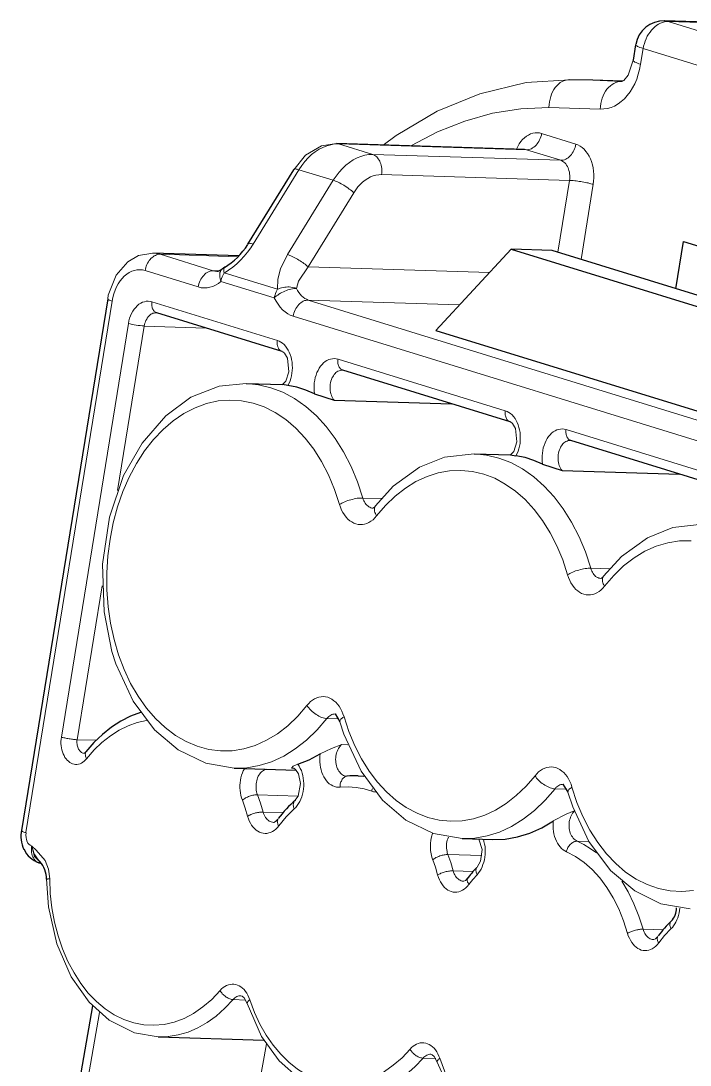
# Model space of a CAD drawing. Header units: millimetres. Extents: x 6 to 3615, y -854 to 0.
# Drawn here: x 83.898 to 86.159, y -120.28 to -116.751 of the extents above; entities that cross this region are included whole.
import ezdxf

# ---------------------------------------------------------------- set-up
doc = ezdxf.new("R2010")
doc.units = ezdxf.units.MM

msp = doc.modelspace()

# ---------------------------------------------------------------- linework, layer by layer
at = {"linetype": 'Continuous', "lineweight": 13}
for points in [[(86.085, -116.7528), (86.0786, -116.7533), (86.0721, -116.7543), (86.0656, -116.7558), (86.0587, -116.7583), (86.0527, -116.7617), (86.0462, -116.7657), (86.0403, -116.7707), (86.0343, -116.7762), (86.0288, -116.7821), (86.0239, -116.7886), (86.0189, -116.7955), (86.0144, -116.803), (86.0104, -116.811), (86.0075, -116.8189), (86.0045, -116.8274), (86.002, -116.8358), (86.0005, -116.8443)], [(86.085, -116.7528), (86.079, -116.7513), (86.0726, -116.7508)], [(86.5782, -116.9049), (86.085, -116.7528), (88.3859, -116.8244), (88.879, -116.9765), (86.5782, -116.9049)], [(85.9751, -116.8313), (85.9756, -116.8323), (85.9766, -116.8338), (85.9786, -116.8353), (85.9816, -116.8373), (85.9851, -116.8388), (85.9896, -116.8408), (85.9945, -116.8423), (86.0005, -116.8443)], [(86.4937, -116.9964), (86.0005, -116.8443), (85.992, -116.8975)], [(85.8553, -117.0491), (85.8673, -117.0486), (85.8797, -117.0471), (85.8921, -117.0436), (85.9036, -117.0387), (85.9155, -117.0317), (85.9264, -117.0237), (85.9369, -117.0143), (85.9468, -117.0034), (85.9562, -116.9909), (85.9642, -116.9775), (85.9722, -116.9631), (85.9786, -116.9477), (85.9841, -116.9313), (85.9886, -116.9149), (85.992, -116.8975)], [(85.9667, -116.884), (85.9493, -116.9348), (85.9349, -116.9522), (85.9289, -116.9556)], [(85.9667, -116.884), (85.9672, -116.8855), (85.9682, -116.887), (85.9702, -116.8885), (85.9727, -116.89), (85.9766, -116.892), (85.9811, -116.8935), (85.9861, -116.8955), (85.992, -116.8975)], [(85.7524, -116.9497), (85.6048, -116.9596), (85.4487, -116.9969), (85.3045, -117.0561), (85.1658, -117.1381), (85.1215, -117.1704)], [(85.7534, -116.9497), (85.7464, -116.9497), (85.74, -116.9512), (85.733, -116.9531), (85.7266, -116.9561), (85.7206, -116.9596), (85.7146, -116.9646), (85.7092, -116.9701), (85.7037, -116.976), (85.6992, -116.983), (85.6947, -116.9904), (85.6913, -116.9984), (85.6883, -117.0068), (85.6858, -117.0153), (85.6838, -117.0242), (85.6828, -117.0337), (85.6823, -117.0431)], [(85.9284, -116.9556), (85.83, -116.9512)], [(85.9284, -116.9556), (85.9219, -116.9556), (85.915, -116.9571), (85.9085, -116.9591), (85.9016, -116.9621), (85.8956, -116.9656), (85.8896, -116.9705), (85.8837, -116.976), (85.8782, -116.982), (85.8737, -116.9889), (85.8692, -116.9964), (85.8653, -117.0044), (85.8618, -117.0123), (85.8593, -117.0213), (85.8573, -117.0302), (85.8558, -117.0397), (85.8553, -117.0491)], [(85.6823, -117.0431), (85.5869, -117.0476), (85.4919, -117.063), (85.3984, -117.0894), (85.306, -117.1262), (85.216, -117.1734)], [(85.8553, -117.0491), (85.6823, -117.0431)], [(85.6575, -117.1316), (85.65, -117.1296), (85.6425, -117.1291), (85.6351, -117.1296), (85.6276, -117.1306), (85.6202, -117.1331), (85.6127, -117.1366), (85.6058, -117.1406), (85.5993, -117.146), (85.5928, -117.152), (85.5874, -117.159), (85.5819, -117.1669), (85.5769, -117.1754), (85.5724, -117.1843)], [(85.6067, -117.1863), (85.6107, -117.1863), (85.6147, -117.1858), (85.6192, -117.1843), (85.6232, -117.1828), (85.6271, -117.1804), (85.6311, -117.1779), (85.6351, -117.1744), (85.6386, -117.1709), (85.642, -117.1669), (85.645, -117.1625), (85.648, -117.158), (85.6505, -117.153), (85.653, -117.148), (85.655, -117.1426), (85.6565, -117.1371), (85.6575, -117.1316)], [(85.7728, -117.1674), (85.6575, -117.1316)], [(84.9639, -117.1654), (84.9137, -117.1734), (84.86, -117.2052), (84.8197, -117.2539)], [(84.9714, -117.1669), (84.958, -117.1669), (84.945, -117.1694), (84.9316, -117.1729), (84.9182, -117.1784), (84.9053, -117.1848), (84.8928, -117.1933), (84.8804, -117.2027), (84.8685, -117.2142), (84.8575, -117.2261), (84.8471, -117.2395), (84.8376, -117.2539)], [(84.9714, -117.1669), (84.9674, -117.1659), (84.9639, -117.1654)], [(85.6067, -117.1863), (84.9714, -117.1669), (85.0867, -117.2022), (85.7221, -117.2221), (85.6067, -117.1863)], [(85.7221, -117.2221), (85.7261, -117.2221), (85.7305, -117.2211), (85.7345, -117.2201), (85.739, -117.2181), (85.743, -117.2161), (85.7469, -117.2132), (85.7504, -117.2102), (85.7544, -117.2067), (85.7579, -117.2027), (85.7609, -117.1982), (85.7638, -117.1938), (85.7663, -117.1888), (85.7683, -117.1833), (85.7703, -117.1784), (85.7718, -117.1729), (85.7728, -117.1674)], [(85.8315, -117.3031), (85.833, -117.2922), (85.8339, -117.2808), (85.8335, -117.2698), (85.833, -117.2584), (85.831, -117.2475), (85.829, -117.237), (85.826, -117.2266), (85.822, -117.2171), (85.8175, -117.2077), (85.8126, -117.1992), (85.8071, -117.1918), (85.8011, -117.1848), (85.7947, -117.1789), (85.7877, -117.1739), (85.7803, -117.1699), (85.7728, -117.1674)], [(85.0867, -117.2022), (85.0738, -117.2027), (85.0604, -117.2047), (85.0469, -117.2087), (85.034, -117.2137), (85.0211, -117.2206), (85.0082, -117.2291), (84.9957, -117.2385), (84.9843, -117.2495), (84.9734, -117.2619), (84.9629, -117.2753), (84.953, -117.2897)], [(85.1161, -117.2703), (85.117, -117.2654), (85.117, -117.2599), (85.117, -117.2544), (85.117, -117.2495), (85.1161, -117.244), (85.1151, -117.239), (85.1141, -117.234), (85.1121, -117.2296), (85.1106, -117.2251), (85.1081, -117.2211), (85.1056, -117.2171), (85.1031, -117.2137), (85.1001, -117.2107), (85.0972, -117.2077), (85.0937, -117.2057), (85.0902, -117.2037), (85.0867, -117.2022)], [(85.6067, -117.1863), (85.6028, -117.1858), (85.5993, -117.1853)], [(84.8376, -117.2539), (84.8342, -117.2529), (84.8312, -117.2524), (84.8282, -117.2519), (84.8257, -117.2514), (84.8237, -117.2519), (84.8217, -117.2519), (84.8207, -117.2529), (84.8197, -117.2539)], [(85.7514, -117.2902), (85.7524, -117.2848), (85.7524, -117.2788), (85.7524, -117.2733), (85.7519, -117.2679), (85.7514, -117.2624), (85.7499, -117.2569), (85.7484, -117.2519), (85.7469, -117.247), (85.7445, -117.2425), (85.742, -117.238), (85.7395, -117.2345), (85.736, -117.2311), (85.733, -117.2281), (85.7295, -117.2256), (85.7261, -117.2236), (85.7221, -117.2221)], [(84.683, -117.505), (84.8376, -117.2539), (84.953, -117.2897), (84.7989, -117.5408)], [(85.1161, -117.2703), (85.1071, -117.2708), (85.0977, -117.2723), (85.0882, -117.2748), (85.0793, -117.2783), (85.0703, -117.2833), (85.0614, -117.2887), (85.0524, -117.2957), (85.0445, -117.3036), (85.0365, -117.3121), (85.0295, -117.3215), (85.0226, -117.3315)], [(85.7121, -117.5328), (85.7514, -117.2902), (85.1161, -117.2703)], [(85.0226, -117.3315), (85.0196, -117.3285), (85.0161, -117.3255), (85.0121, -117.322), (85.0077, -117.3191), (85.0037, -117.3161), (84.9992, -117.3126), (84.9942, -117.3096), (84.9893, -117.3066), (84.9848, -117.3036), (84.9798, -117.3012), (84.9749, -117.2987), (84.9704, -117.2962), (84.9659, -117.2942), (84.9614, -117.2922), (84.957, -117.2907), (84.953, -117.2897)], [(85.8315, -117.3031), (85.828, -117.3022), (85.824, -117.3012), (85.8195, -117.3002), (85.8151, -117.2987), (85.8101, -117.2977), (85.8051, -117.2967), (85.8001, -117.2957), (85.7947, -117.2952), (85.7897, -117.2942), (85.7842, -117.2932), (85.7793, -117.2927), (85.7743, -117.2917), (85.7693, -117.2912), (85.7643, -117.2907), (85.7599, -117.2907), (85.7554, -117.2902), (85.7514, -117.2902)], [(85.7907, -117.5572), (85.8315, -117.3031)], [(85.481, -117.6014), (84.8685, -117.5826), (85.0226, -117.3315)], [(84.683, -117.505), (84.6795, -117.504), (84.6766, -117.5035), (84.6736, -117.503), (84.6711, -117.5025), (84.6691, -117.503), (84.6676, -117.503), (84.6661, -117.504), (84.6651, -117.505)], [(84.3435, -117.5358), (84.2952, -117.5443), (84.2594, -117.5647), (84.2202, -117.6099), (84.1933, -117.678), (84.1913, -117.6899)], [(84.3683, -117.5398), (84.3643, -117.5398), (84.3604, -117.5408), (84.3564, -117.5418), (84.3524, -117.5433), (84.3484, -117.5453), (84.345, -117.5478), (84.341, -117.5502), (84.3375, -117.5537), (84.3345, -117.5572), (84.331, -117.5612), (84.3286, -117.5652), (84.3256, -117.5696), (84.3236, -117.5746), (84.3216, -117.5796), (84.3196, -117.5845), (84.3186, -117.5895), (84.3176, -117.595)], [(84.3678, -117.5398), (84.3559, -117.5368), (84.3435, -117.5358)], [(84.5672, -117.596), (84.5478, -117.5955), (84.3683, -117.5398), (84.6313, -117.5482)], [(84.7651, -117.6581), (84.7661, -117.6238), (84.7755, -117.5885), (84.7989, -117.5408)], [(84.8685, -117.5826), (84.865, -117.5796), (84.862, -117.5766), (84.8585, -117.5736), (84.8545, -117.5706), (84.8506, -117.5676), (84.8461, -117.5652), (84.8416, -117.5622), (84.8371, -117.5592), (84.8327, -117.5562), (84.8282, -117.5537), (84.8237, -117.5512), (84.8192, -117.5492), (84.8148, -117.5468), (84.8103, -117.5448), (84.8063, -117.5433), (84.8023, -117.5418), (84.7989, -117.5408)], [(84.3176, -117.595), (84.3087, -117.5925), (84.2992, -117.592), (84.2903, -117.5925), (84.2813, -117.594), (84.2724, -117.597), (84.2639, -117.6014), (84.2555, -117.6069), (84.2475, -117.6134), (84.2401, -117.6213), (84.2331, -117.6298), (84.2271, -117.6397), (84.2212, -117.6502), (84.2162, -117.6611), (84.2122, -117.673), (84.2087, -117.6855), (84.2062, -117.6979)], [(84.4971, -117.6502), (84.3176, -117.595)], [(84.5478, -117.5955), (84.5438, -117.5955), (84.5393, -117.596), (84.5354, -117.5975), (84.5314, -117.599), (84.5269, -117.6014), (84.5234, -117.6039), (84.5195, -117.6074), (84.516, -117.6109), (84.5125, -117.6149), (84.509, -117.6193), (84.5065, -117.6238), (84.5036, -117.6288), (84.5016, -117.6338), (84.4996, -117.6392), (84.4981, -117.6447), (84.4971, -117.6502)], [(84.5478, -117.5955), (84.5538, -117.597), (84.5602, -117.5975)], [(84.5781, -117.589), (84.5756, -117.5915), (84.5737, -117.5945), (84.5722, -117.5975), (84.5707, -117.6009), (84.5702, -117.6049), (84.5697, -117.6089), (84.5697, -117.6129), (84.5702, -117.6174), (84.5712, -117.6218), (84.5722, -117.6268), (84.5741, -117.6313)], [(84.5846, -117.6024), (84.5821, -117.6069), (84.5801, -117.6114), (84.5781, -117.6164), (84.5761, -117.6213), (84.5751, -117.6263), (84.5741, -117.6313)], [(84.5871, -117.5826), (84.5861, -117.5835), (84.5851, -117.585), (84.5841, -117.587), (84.5836, -117.5895), (84.5836, -117.5925), (84.5836, -117.5955), (84.5841, -117.599), (84.5846, -117.6024)], [(84.5846, -117.6024), (84.7651, -117.6581)], [(84.8287, -117.6556), (84.8362, -117.6308), (84.8685, -117.5826)], [(84.4971, -117.6502), (84.507, -117.6527), (84.517, -117.6536), (84.5269, -117.6531), (84.5369, -117.6512), (84.5463, -117.6482), (84.5558, -117.6437), (84.5652, -117.6382), (84.5741, -117.6313)], [(84.7541, -117.687), (84.5741, -117.6313)], [(84.8287, -117.6556), (84.8247, -117.6556), (84.8202, -117.6556), (84.8153, -117.6566), (84.8103, -117.6576), (84.8053, -117.6586), (84.8004, -117.6601), (84.7949, -117.6621), (84.7899, -117.6641), (84.7849, -117.6666), (84.7795, -117.6691), (84.775, -117.6715), (84.77, -117.6745), (84.7656, -117.6775), (84.7616, -117.6805), (84.7576, -117.684), (84.7541, -117.687)], [(84.7651, -117.6581), (84.7626, -117.6626), (84.7601, -117.6671), (84.7581, -117.672), (84.7566, -117.677), (84.7551, -117.682), (84.7541, -117.687)], [(84.8287, -117.6556), (84.8247, -117.6536), (84.8197, -117.6527), (84.8153, -117.6517), (84.8103, -117.6507), (84.8048, -117.6502), (84.7999, -117.6502), (84.7944, -117.6507), (84.7894, -117.6512), (84.7839, -117.6522), (84.779, -117.6531), (84.774, -117.6546), (84.7695, -117.6561), (84.7651, -117.6581)], [(84.8292, -117.6556), (84.8327, -117.6626), (84.8366, -117.6691), (84.8411, -117.675), (84.8461, -117.6805), (84.8516, -117.685), (84.857, -117.6889), (84.863, -117.6919), (84.869, -117.6944)], [(84.2062, -117.6979), (83.9149, -119.4946)], [(84.1913, -117.6899), (84.1913, -117.6909), (84.1918, -117.6919), (84.1933, -117.6929), (84.1948, -117.6939), (84.1968, -117.6949), (84.1998, -117.6959), (84.2028, -117.6969), (84.2062, -117.6979)], [(84.3405, -117.7004), (84.3345, -117.6989), (84.3281, -117.6984), (84.3216, -117.6984), (84.3151, -117.6999), (84.3087, -117.7019), (84.3027, -117.7049), (84.2967, -117.7088), (84.2908, -117.7138), (84.2858, -117.7193), (84.2808, -117.7252), (84.2759, -117.7322), (84.2719, -117.7397), (84.2684, -117.7476), (84.2654, -117.7561), (84.2629, -117.765), (84.2614, -117.774)], [(84.3405, -117.7004), (84.3405, -117.7039), (84.34, -117.7073), (84.34, -117.7113), (84.3405, -117.7148), (84.341, -117.7178), (84.342, -117.7213), (84.343, -117.7242), (84.3445, -117.7267), (84.346, -117.7297), (84.3479, -117.7317), (84.3499, -117.7337), (84.3524, -117.7352), (84.3544, -117.7367), (84.3569, -117.7377)], [(84.7646, -117.8311), (84.3405, -117.7004)], [(84.7541, -117.687), (84.7601, -117.6984), (84.767, -117.7088), (84.774, -117.7183), (84.782, -117.7272), (84.7904, -117.7347), (84.7994, -117.7406), (84.8083, -117.7456), (84.8183, -117.7491)], [(84.869, -117.6944), (84.8645, -117.6944), (84.8605, -117.6954), (84.8565, -117.6964), (84.8521, -117.6984), (84.8481, -117.7004), (84.8441, -117.7034), (84.8401, -117.7063), (84.8366, -117.7098), (84.8332, -117.7138), (84.8302, -117.7183), (84.8272, -117.7228), (84.8247, -117.7277), (84.8227, -117.7332), (84.8207, -117.7382), (84.8192, -117.7436), (84.8183, -117.7491)], [(86.5315, -118.202), (86.5121, -118.2015), (84.869, -117.6944), (85.3805, -117.7103)], [(84.3549, -117.7372), (84.3514, -117.7377), (84.3479, -117.7382), (84.344, -117.7392), (84.3405, -117.7406), (84.3375, -117.7426), (84.334, -117.7451), (84.331, -117.7481), (84.3281, -117.7516), (84.3251, -117.7551), (84.3231, -117.759), (84.3206, -117.7635), (84.3186, -117.768), (84.3171, -117.7725), (84.3156, -117.7774), (84.3146, -117.7829)], [(84.2614, -117.774), (84.0347, -119.1715)], [(86.4614, -118.2562), (84.8183, -117.7491)], [(84.5244, -117.7894), (84.3146, -117.7829), (84.2246, -118.3382)], [(84.7646, -117.8311), (84.7641, -117.8346), (84.7636, -117.8381), (84.7641, -117.8421), (84.7641, -117.8455), (84.7651, -117.8485), (84.7656, -117.852), (84.767, -117.855), (84.768, -117.8575), (84.77, -117.86), (84.7715, -117.8625), (84.7735, -117.8644), (84.776, -117.8659), (84.7785, -117.8674), (84.781, -117.8684)], [(84.8004, -117.9833), (84.8043, -117.9758), (84.8073, -117.9679), (84.8103, -117.9594), (84.8123, -117.9504), (84.8138, -117.9415), (84.8148, -117.9326), (84.8153, -117.9231), (84.8148, -117.9142), (84.8143, -117.9047), (84.8128, -117.8958), (84.8108, -117.8873), (84.8078, -117.8789), (84.8048, -117.8709), (84.8013, -117.8639), (84.7969, -117.857), (84.7924, -117.8505), (84.7874, -117.8451), (84.782, -117.8406), (84.7765, -117.8366), (84.7705, -117.8331), (84.7646, -117.8311)], [(84.782, -117.9803), (84.7929, -117.9688), (84.8038, -117.9365), (84.7989, -117.8913), (84.7889, -117.8739), (84.7825, -117.8689), (84.781, -117.8684)], [(84.9699, -117.8943), (84.9634, -117.8928), (84.9575, -117.8923), (84.951, -117.8928), (84.9445, -117.8938), (84.9386, -117.8958), (84.9321, -117.8987), (84.9266, -117.9022), (84.9207, -117.9067), (84.9157, -117.9122), (84.9107, -117.9181), (84.9063, -117.9246), (84.9023, -117.9321), (84.8983, -117.9395), (84.8953, -117.948), (84.8928, -117.9564), (84.8908, -117.9654), (84.8893, -117.9743), (84.8888, -117.9833), (84.8888, -117.9927), (84.8893, -118.0017), (84.8903, -118.0111)], [(84.9699, -117.8943), (84.9694, -117.8978), (84.9694, -117.9017), (84.9694, -117.9052), (84.9694, -117.9087), (84.9704, -117.9122), (84.9709, -117.9152), (84.9724, -117.9181), (84.9739, -117.9211), (84.9754, -117.9236), (84.9768, -117.9256), (84.9793, -117.9276), (84.9813, -117.9296), (84.9838, -117.9306), (84.9863, -117.9316)], [(85.5347, -118.0688), (84.9699, -117.8943)], [(84.9843, -117.9316), (84.9803, -117.9316), (84.9768, -117.9321), (84.9729, -117.9335), (84.9694, -117.935), (84.9659, -117.937), (84.9624, -117.9395), (84.9594, -117.943), (84.9565, -117.946), (84.954, -117.95), (84.9515, -117.9544), (84.949, -117.9589), (84.947, -117.9634), (84.9455, -117.9683), (84.9445, -117.9738), (84.9435, -117.9788), (84.943, -117.9843), (84.9425, -117.9897), (84.943, -117.9952), (84.9435, -118.0007), (84.9445, -118.0056), (84.9455, -118.0111), (84.947, -118.0156), (84.949, -118.0205), (84.951, -118.025), (84.9535, -118.029), (84.956, -118.0325)], [(84.6587, -117.9763), (84.5682, -117.9857), (84.4727, -118.023), (84.3872, -118.0852), (84.3072, -118.1777), (84.245, -118.288), (84.1973, -118.4282), (84.1739, -118.5868), (84.1789, -118.7484), (84.2058, -118.8826)], [(85.0529, -118.3636), (85.035, -118.3084), (85.0136, -118.2567), (84.9883, -118.208), (84.9604, -118.1627), (84.9296, -118.122), (84.8963, -118.0857), (84.8605, -118.0539), (84.8227, -118.0275), (84.7835, -118.0061), (84.7427, -117.9907), (84.7009, -117.9808), (84.6587, -117.9763)], [(84.9749, -118.3855), (84.958, -118.3343), (84.9376, -118.2855), (84.9142, -118.2403), (84.8879, -118.1985), (84.8585, -118.1607), (84.8272, -118.1274), (84.7934, -118.0986), (84.7576, -118.0747), (84.7203, -118.0558), (84.6825, -118.0429), (84.6433, -118.035), (84.604, -118.0325), (84.5642, -118.0355), (84.5249, -118.0444), (84.4866, -118.0583), (84.4489, -118.0782), (84.4126, -118.1026), (84.3783, -118.1319), (84.346, -118.1662), (84.3161, -118.2045), (84.2888, -118.2468), (84.2639, -118.293), (84.2425, -118.3417), (84.2246, -118.3934), (84.2102, -118.4471), (84.1993, -118.5028), (84.1918, -118.5595), (84.1884, -118.6166), (84.1888, -118.6738), (84.1928, -118.731), (84.2013, -118.7867), (84.2127, -118.8414), (84.2281, -118.8936), (84.247, -118.9433), (84.2689, -118.9905), (84.2937, -119.0338), (84.3221, -119.0735), (84.3524, -119.1088), (84.3852, -119.1397), (84.42, -119.166), (84.4563, -119.1869), (84.4941, -119.2028), (84.5329, -119.2132), (84.5722, -119.2182), (84.6119, -119.2177), (84.6512, -119.2112), (84.69, -119.1998), (84.7283, -119.1824), (84.7651, -119.1605), (84.8004, -119.1332), (84.8337, -119.1009), (84.8645, -119.0646)], [(85.5347, -118.0688), (85.5342, -118.0723), (85.5342, -118.0757), (85.5342, -118.0797), (85.5347, -118.0832), (85.5352, -118.0862), (85.5362, -118.0897), (85.5371, -118.0926), (85.5386, -118.0951), (85.5401, -118.0976), (85.5421, -118.1001), (85.5441, -118.1021), (85.5461, -118.1036), (85.5486, -118.1051), (85.5511, -118.1061)], [(85.5705, -118.2209), (85.5744, -118.2134), (85.5779, -118.2055), (85.5804, -118.197), (85.5824, -118.1881), (85.5844, -118.1791), (85.5849, -118.1702), (85.5854, -118.1607), (85.5854, -118.1518), (85.5844, -118.1424), (85.5829, -118.1334), (85.5809, -118.125), (85.5784, -118.1165), (85.5749, -118.1085), (85.5714, -118.1016), (85.5675, -118.0946), (85.5625, -118.0882), (85.5575, -118.0827), (85.5526, -118.0782), (85.5466, -118.0742), (85.5406, -118.0708), (85.5347, -118.0688)], [(85.5526, -118.2179), (85.563, -118.2065), (85.5739, -118.1742), (85.5695, -118.1289), (85.559, -118.1115), (85.5526, -118.1066), (85.5511, -118.1061)], [(85.74, -118.1319), (85.734, -118.1304), (85.7276, -118.1299), (85.7211, -118.1304), (85.7151, -118.1314), (85.7087, -118.1334), (85.7027, -118.1364), (85.6967, -118.1399), (85.6913, -118.1448), (85.6858, -118.1498), (85.6808, -118.1558), (85.6763, -118.1622), (85.6724, -118.1697), (85.6689, -118.1772), (85.6659, -118.1856), (85.6629, -118.1941), (85.6614, -118.203), (85.6599, -118.212), (85.6589, -118.2209), (85.6589, -118.2304), (85.6594, -118.2393), (85.6604, -118.2487)], [(85.74, -118.1319), (85.7395, -118.1354), (85.7395, -118.1394), (85.7395, -118.1429), (85.74, -118.1463), (85.7405, -118.1498), (85.7415, -118.1528), (85.7425, -118.1558), (85.744, -118.1588), (85.7455, -118.1612), (85.7474, -118.1632), (85.7494, -118.1652), (85.7514, -118.1672), (85.7539, -118.1682), (85.7564, -118.1692)], [(86.3048, -118.3064), (85.74, -118.1319)], [(85.7544, -118.1692), (85.7509, -118.1692), (85.7469, -118.1697), (85.7435, -118.1712), (85.7395, -118.1727), (85.736, -118.1747), (85.733, -118.1772), (85.7295, -118.1806), (85.7266, -118.1841), (85.7241, -118.1876), (85.7216, -118.1921), (85.7196, -118.1965), (85.7176, -118.201), (85.7161, -118.206), (85.7146, -118.2115), (85.7136, -118.2164), (85.7131, -118.2219), (85.7131, -118.2274), (85.7131, -118.2328), (85.7136, -118.2383), (85.7146, -118.2433), (85.7156, -118.2487), (85.7171, -118.2532), (85.7191, -118.2582), (85.7211, -118.2627), (85.7236, -118.2666), (85.7266, -118.2701)], [(85.4293, -118.2139), (85.3298, -118.2259), (85.2448, -118.2597), (85.1563, -118.3238), (85.0962, -118.3899)], [(85.8235, -118.6012), (85.8051, -118.546), (85.7837, -118.4943), (85.7589, -118.4456), (85.7305, -118.4004), (85.6997, -118.3596), (85.6664, -118.3233), (85.6306, -118.2915), (85.5928, -118.2652), (85.5536, -118.2438), (85.5128, -118.2284), (85.4715, -118.2184), (85.4293, -118.2139)], [(85.745, -118.6231), (85.7286, -118.5729), (85.7092, -118.5257), (85.6863, -118.4809), (85.6604, -118.4397), (85.6326, -118.4024), (85.6018, -118.3691), (85.569, -118.3407), (85.5347, -118.3164), (85.4989, -118.297), (85.4616, -118.283), (85.4233, -118.2741), (85.385, -118.2701), (85.3462, -118.2716), (85.308, -118.2786), (85.2702, -118.2905), (85.2329, -118.3079), (85.1971, -118.3298), (85.1628, -118.3571), (85.13, -118.3884), (85.0996, -118.4242)], [(85.0529, -118.3636), (85.0489, -118.3636), (85.044, -118.3636), (85.0395, -118.3641), (85.0345, -118.3646), (85.029, -118.3656), (85.0236, -118.3666), (85.0181, -118.3681), (85.0131, -118.3696), (85.0077, -118.371), (85.0022, -118.3725), (84.9972, -118.3745), (84.9923, -118.3765), (84.9873, -118.379), (84.9828, -118.381), (84.9788, -118.383), (84.9749, -118.3855)], [(85.0529, -118.3636), (85.1161, -118.3656)], [(85.0529, -118.3636), (85.0544, -118.3681), (85.0564, -118.373), (85.0589, -118.377), (85.0609, -118.381), (85.0638, -118.3845), (85.0668, -118.3879), (85.0698, -118.3904), (85.0733, -118.3929), (85.0768, -118.3949), (85.0803, -118.3964), (85.0837, -118.3974), (85.0872, -118.3974)], [(84.9749, -118.3855), (84.9778, -118.3949), (84.9818, -118.4044), (84.9863, -118.4128), (84.9913, -118.4208), (84.9967, -118.4282), (85.0027, -118.4347), (85.0092, -118.4402), (85.0156, -118.4446), (85.0226, -118.4486), (85.0295, -118.4511), (85.037, -118.4531), (85.0445, -118.4536), (85.0519, -118.4536), (85.0594, -118.4521), (85.0668, -118.4496), (85.0738, -118.4466), (85.0808, -118.4421), (85.0877, -118.4372), (85.0937, -118.4307), (85.0996, -118.4237)], [(85.0962, -118.3899), (85.0947, -118.3924), (85.0932, -118.3954), (85.0927, -118.3984), (85.0922, -118.4014), (85.0927, -118.4049), (85.0932, -118.4083), (85.0942, -118.4123), (85.0957, -118.4158), (85.0977, -118.4198), (85.0996, -118.4237)], [(86.1994, -118.4516), (86.1004, -118.4635), (86.0149, -118.4978), (85.9269, -118.5615), (85.8663, -118.6276)], [(86.1626, -118.5083), (86.1228, -118.5088), (86.0835, -118.5147), (86.0447, -118.5267), (86.0065, -118.5436), (85.9697, -118.5659), (85.9344, -118.5933), (85.9011, -118.6251), (85.8702, -118.6619)], [(85.8235, -118.6012), (85.819, -118.6012), (85.8146, -118.6012), (85.8096, -118.6017), (85.8046, -118.6022), (85.7991, -118.6032), (85.7942, -118.6042), (85.7887, -118.6057), (85.7832, -118.6072), (85.7778, -118.6087), (85.7723, -118.6102), (85.7673, -118.6122), (85.7624, -118.6142), (85.7574, -118.6166), (85.7529, -118.6186), (85.7489, -118.6206), (85.745, -118.6231)], [(85.745, -118.6231), (85.7484, -118.6326), (85.7524, -118.642), (85.7564, -118.6504), (85.7614, -118.6584), (85.7668, -118.6659), (85.7728, -118.6723), (85.7793, -118.6778), (85.7857, -118.6823), (85.7927, -118.6862), (85.8001, -118.6887), (85.8076, -118.6907), (85.8151, -118.6912), (85.8225, -118.6912), (85.83, -118.6897), (85.8369, -118.6872), (85.8444, -118.6843), (85.8513, -118.6798), (85.8578, -118.6748), (85.8643, -118.6683), (85.8702, -118.6614)], [(85.8235, -118.6012), (85.8866, -118.6032)], [(85.8235, -118.6012), (85.825, -118.6062), (85.827, -118.6107), (85.829, -118.6147), (85.8315, -118.6186), (85.8339, -118.6221), (85.8369, -118.6256), (85.8399, -118.6286), (85.8434, -118.6306), (85.8469, -118.6326), (85.8504, -118.634), (85.8538, -118.635), (85.8578, -118.6355)], [(85.8663, -118.6276), (85.8648, -118.6301), (85.8638, -118.633), (85.8628, -118.636), (85.8628, -118.639), (85.8628, -118.6425), (85.8633, -118.646), (85.8643, -118.65), (85.8658, -118.6534), (85.8678, -118.6574), (85.8702, -118.6614)], [(84.1526, -119.1824), (84.0879, -119.1804), (84.1724, -118.6599)], [(84.6184, -119.2769), (84.5224, -119.26), (84.429, -119.2142), (84.3494, -119.1466), (84.2773, -119.0497), (84.2192, -118.9244), (84.2058, -118.8826)], [(84.9898, -119.1034), (84.9863, -119.0934), (84.9828, -119.0845), (84.9783, -119.0755), (84.9734, -119.0676), (84.9679, -119.0606), (84.9619, -119.0541), (84.9555, -119.0487), (84.949, -119.0437), (84.942, -119.0402), (84.9346, -119.0372), (84.9271, -119.0357), (84.9202, -119.0348), (84.9122, -119.0353), (84.9048, -119.0367), (84.8978, -119.0387), (84.8903, -119.0422), (84.8834, -119.0467), (84.8769, -119.0517), (84.8705, -119.0576), (84.8645, -119.0646)], [(84.8645, -119.0646), (84.8675, -119.0691), (84.8705, -119.073), (84.8739, -119.077), (84.8779, -119.081), (84.8819, -119.085), (84.8864, -119.0884), (84.8908, -119.0919), (84.8953, -119.0949), (84.8998, -119.0979), (84.9048, -119.1004), (84.9097, -119.1029), (84.9142, -119.1049), (84.9192, -119.1063), (84.9237, -119.1073), (84.9281, -119.1083), (84.9321, -119.1083)], [(84.3226, -119.1158), (84.2913, -119.1228), (84.2599, -119.1337), (84.2296, -119.1481), (84.2003, -119.167), (84.1719, -119.1894), (84.1456, -119.2152), (84.1202, -119.2446)], [(84.6184, -119.2769), (84.6612, -119.2754), (84.7034, -119.2679), (84.7452, -119.255), (84.7859, -119.2361), (84.8252, -119.2117), (84.863, -119.1824), (84.8988, -119.1476), (84.9321, -119.1083)], [(84.9599, -119.0934), (84.956, -119.0939), (84.9525, -119.0944), (84.9485, -119.0954), (84.945, -119.0974), (84.9415, -119.0994), (84.9381, -119.1019), (84.9351, -119.1049), (84.9321, -119.1083)], [(84.9321, -119.1083), (84.9719, -119.1098)], [(84.9898, -119.1034), (84.9863, -119.1054), (84.9838, -119.1073), (84.9813, -119.1093), (84.9793, -119.1113), (84.9778, -119.1133), (84.9768, -119.1153), (84.9759, -119.1173), (84.9759, -119.1188), (84.9759, -119.1203)], [(85.389, -119.5145), (85.2925, -119.4976), (85.1991, -119.4519), (85.12, -119.3848), (85.0474, -119.2873), (84.9893, -119.162), (84.9759, -119.1203)], [(84.9898, -119.1034), (85.0062, -119.1531), (85.0261, -119.2008), (85.0484, -119.2455), (85.0743, -119.2863), (85.1026, -119.3236), (85.133, -119.3569), (85.1658, -119.3857), (85.2001, -119.4101), (85.2364, -119.429), (85.2732, -119.4434), (85.3114, -119.4524), (85.3497, -119.4558), (85.3885, -119.4544), (85.4268, -119.4479), (85.4651, -119.4355), (85.5018, -119.4186), (85.5376, -119.3962), (85.5719, -119.3693), (85.6048, -119.338), (85.6351, -119.3022)], [(84.0347, -119.1715), (84.0337, -119.1789), (84.0332, -119.1864), (84.0332, -119.1933), (84.0337, -119.2008), (84.0347, -119.2083), (84.0362, -119.2152), (84.0382, -119.2217), (84.0407, -119.2281), (84.0437, -119.2341), (84.0467, -119.2401), (84.0506, -119.2451), (84.0541, -119.2495), (84.0586, -119.2535), (84.0631, -119.257), (84.0675, -119.26), (84.0725, -119.262), (84.0775, -119.2634), (84.0825, -119.2639), (84.0874, -119.2639), (84.0929, -119.2629), (84.0979, -119.2615), (84.1028, -119.2595), (84.1073, -119.2565), (84.1118, -119.253), (84.1163, -119.249), (84.1202, -119.2446)], [(84.0347, -119.1715), (84.0372, -119.1725), (84.0402, -119.173), (84.0432, -119.174), (84.0467, -119.1745), (84.0501, -119.1754), (84.0536, -119.1759), (84.0571, -119.1769), (84.0611, -119.1774), (84.0646, -119.1779), (84.0685, -119.1784), (84.072, -119.1789), (84.0755, -119.1794), (84.079, -119.1799), (84.082, -119.1799), (84.0854, -119.1804), (84.0879, -119.1804)], [(84.0879, -119.1804), (84.0874, -119.1839), (84.0874, -119.1879), (84.0874, -119.1914), (84.0879, -119.1953), (84.0884, -119.1988), (84.0889, -119.2023), (84.0899, -119.2058), (84.0914, -119.2088), (84.0929, -119.2122), (84.0944, -119.2147), (84.0964, -119.2172), (84.0984, -119.2197), (84.1004, -119.2217), (84.1028, -119.2232), (84.1048, -119.2247), (84.1073, -119.2257), (84.1098, -119.2262), (84.1128, -119.2267)], [(84.1178, -119.2217), (84.1168, -119.2232), (84.1163, -119.2252), (84.1158, -119.2272), (84.1153, -119.2291), (84.1158, -119.2316), (84.1158, -119.2341), (84.1168, -119.2366), (84.1178, -119.2391), (84.1188, -119.2416), (84.1202, -119.2446)], [(84.9087, -119.2281), (84.9077, -119.2376), (84.9077, -119.2465), (84.9077, -119.2555), (84.9087, -119.2649), (84.9102, -119.2739), (84.9122, -119.2823), (84.9147, -119.2908), (84.9177, -119.2987), (84.9212, -119.3057), (84.9256, -119.3127), (84.9301, -119.3191), (84.9351, -119.3246), (84.9401, -119.3296), (84.946, -119.3335), (84.952, -119.3365), (84.958, -119.339), (84.9639, -119.3405), (84.9704, -119.341), (84.9768, -119.341)], [(84.9087, -119.2281), (84.947, -119.2103), (84.9823, -119.1963)], [(84.9823, -119.1963), (84.9793, -119.1993), (84.9763, -119.2028), (84.9734, -119.2068), (84.9709, -119.2107), (84.9684, -119.2152), (84.9664, -119.2202), (84.9649, -119.2252), (84.9634, -119.2306), (84.9624, -119.2356), (84.9619, -119.2411), (84.9614, -119.247), (84.9619, -119.2525), (84.9624, -119.258), (84.9629, -119.2629), (84.9644, -119.2684), (84.9659, -119.2734), (84.9679, -119.2784), (84.9699, -119.2828), (84.9724, -119.2868), (84.9754, -119.2903), (84.9783, -119.2938), (84.9813, -119.2968), (84.9848, -119.2992), (84.9883, -119.3012), (84.9918, -119.3027), (84.9957, -119.3032), (84.9992, -119.3037)], [(84.9823, -119.1963), (85.0027, -119.1973)], [(84.8342, -119.2634), (84.8183, -119.2704), (84.8118, -119.2769)], [(84.8212, -119.4141), (84.8267, -119.4091), (84.8317, -119.4031), (84.8362, -119.3962), (84.8401, -119.3892), (84.8441, -119.3813), (84.8471, -119.3733), (84.8496, -119.3649), (84.8516, -119.3559), (84.8526, -119.347), (84.8536, -119.338), (84.8536, -119.3286), (84.8531, -119.3196), (84.8521, -119.3107), (84.8506, -119.3017), (84.8486, -119.2933), (84.8456, -119.2848), (84.8421, -119.2774), (84.8386, -119.2699), (84.8342, -119.2634)], [(84.6532, -119.2784), (84.6492, -119.2853), (84.6462, -119.2928), (84.6437, -119.3007), (84.6413, -119.3092), (84.6398, -119.3176), (84.6388, -119.3261), (84.6383, -119.3345), (84.6383, -119.3435), (84.6388, -119.3519), (84.6398, -119.3604), (84.6413, -119.3688), (84.6437, -119.3768), (84.6462, -119.3848)], [(84.7288, -119.2804), (84.7253, -119.2813), (84.7213, -119.2828), (84.7178, -119.2843), (84.7143, -119.2868), (84.7114, -119.2893), (84.7079, -119.2928), (84.7054, -119.2963), (84.7024, -119.3002), (84.6999, -119.3042), (84.6979, -119.3092), (84.6964, -119.3137), (84.695, -119.3191), (84.6935, -119.3241), (84.693, -119.3296), (84.6925, -119.335), (84.6925, -119.3405), (84.6925, -119.346), (84.693, -119.3514), (84.694, -119.3564), (84.6955, -119.3614), (84.6969, -119.3664)], [(84.8173, -119.2764), (84.8148, -119.2764), (84.8118, -119.2769)], [(84.8118, -119.2769), (84.8202, -119.2774)], [(84.8237, -119.3862), (84.8347, -119.3713), (84.8431, -119.3286), (84.8357, -119.2953), (84.8257, -119.2808), (84.8197, -119.2769), (84.8173, -119.2764)], [(85.7599, -119.341), (85.7569, -119.3311), (85.7529, -119.3221), (85.7484, -119.3132), (85.7435, -119.3052), (85.738, -119.2982), (85.732, -119.2918), (85.7261, -119.2863), (85.7191, -119.2813), (85.7121, -119.2779), (85.7052, -119.2749), (85.6977, -119.2734), (85.6903, -119.2724), (85.6828, -119.2729), (85.6754, -119.2744), (85.6679, -119.2764), (85.6609, -119.2799), (85.654, -119.2843), (85.647, -119.2893), (85.6411, -119.2953), (85.6351, -119.3022)], [(85.0002, -119.3037), (84.9977, -119.3042), (84.9952, -119.3052), (84.9928, -119.3062), (84.9903, -119.3077), (84.9878, -119.3097), (84.9858, -119.3117), (84.9838, -119.3142), (84.9823, -119.3171), (84.9808, -119.3201), (84.9793, -119.3231), (84.9783, -119.3266), (84.9773, -119.3301), (84.9768, -119.3335), (84.9768, -119.3375), (84.9768, -119.341)], [(85.0574, -119.3037), (85.0375, -119.3022)], [(85.6351, -119.3022), (85.6376, -119.3062), (85.6406, -119.3102), (85.6435, -119.3142), (85.647, -119.3176), (85.651, -119.3216), (85.655, -119.3251), (85.6589, -119.3281), (85.6634, -119.3311), (85.6679, -119.334), (85.6724, -119.3365), (85.6768, -119.339), (85.6813, -119.341), (85.6858, -119.343), (85.6903, -119.344), (85.6942, -119.345), (85.6987, -119.346), (85.7027, -119.346)], [(85.73, -119.3311), (85.7266, -119.3316), (85.7226, -119.3321), (85.7191, -119.333), (85.7156, -119.335), (85.7121, -119.337), (85.7087, -119.3395), (85.7057, -119.3425), (85.7027, -119.346)], [(84.6969, -119.3664), (84.6945, -119.3664), (84.6915, -119.3669), (84.688, -119.3669), (84.6845, -119.3674), (84.6815, -119.3683), (84.6781, -119.3693), (84.6741, -119.3703), (84.6706, -119.3713), (84.6671, -119.3728), (84.6636, -119.3743), (84.6607, -119.3758), (84.6572, -119.3773), (84.6542, -119.3793), (84.6512, -119.3813), (84.6487, -119.3828), (84.6462, -119.3848)], [(84.7163, -119.425), (84.7074, -119.3952), (84.6969, -119.3664)], [(84.6969, -119.3664), (84.8347, -119.3708)], [(85.0837, -119.3544), (85.0574, -119.3465), (85.0305, -119.3415), (85.0037, -119.3395), (84.9768, -119.341)], [(85.0862, -119.345), (85.0852, -119.348), (85.0842, -119.3514), (85.0837, -119.3544)], [(85.389, -119.5145), (85.4312, -119.513), (85.4735, -119.5056), (85.5153, -119.4926), (85.556, -119.4737), (85.5953, -119.4494), (85.6331, -119.4201), (85.6689, -119.3853), (85.7027, -119.346)], [(85.7027, -119.346), (85.7425, -119.3475)], [(85.7599, -119.341), (85.7569, -119.343), (85.7539, -119.345), (85.7519, -119.347), (85.7499, -119.349), (85.7479, -119.3509), (85.7469, -119.3529), (85.7464, -119.3549), (85.746, -119.3564), (85.7464, -119.3579)], [(86.1591, -119.7522), (86.0607, -119.7348), (85.9722, -119.6915), (85.8901, -119.6224), (85.817, -119.5245), (85.7624, -119.4071), (85.7464, -119.3579)], [(85.7599, -119.341), (85.7768, -119.3922), (85.7972, -119.4404), (85.8205, -119.4862), (85.8469, -119.5279), (85.8762, -119.5657), (85.908, -119.599), (85.9413, -119.6279), (85.9771, -119.6517), (86.0144, -119.6701), (86.0527, -119.6835), (86.0915, -119.6915), (86.1312, -119.694), (86.1705, -119.6905)], [(84.6641, -119.4389), (84.6557, -119.4116), (84.6462, -119.3848)], [(84.8237, -119.3862), (84.8222, -119.3882), (84.8207, -119.3897), (84.8197, -119.3922), (84.8192, -119.3942), (84.8188, -119.3967), (84.8183, -119.3992), (84.8183, -119.4022), (84.8188, -119.4051), (84.8192, -119.4081), (84.8202, -119.4111), (84.8212, -119.4141)], [(84.7163, -119.425), (84.7138, -119.425), (84.7109, -119.425), (84.7079, -119.425), (84.7044, -119.4255), (84.7014, -119.426), (84.6979, -119.4265), (84.6945, -119.4275), (84.691, -119.428), (84.688, -119.429), (84.6845, -119.43), (84.681, -119.431), (84.6781, -119.4325), (84.6746, -119.4335), (84.6716, -119.435), (84.6691, -119.436), (84.6666, -119.4375), (84.6641, -119.4389)], [(84.6641, -119.4389), (84.6666, -119.4474), (84.6696, -119.4549), (84.6736, -119.4623), (84.6776, -119.4693), (84.682, -119.4752), (84.687, -119.4807), (84.6925, -119.4857), (84.6984, -119.4897), (84.7039, -119.4926), (84.7104, -119.4951), (84.7163, -119.4966), (84.7228, -119.4971), (84.7293, -119.4971), (84.7352, -119.4956), (84.7417, -119.4936), (84.7477, -119.4906), (84.7536, -119.4872), (84.7591, -119.4827), (84.7646, -119.4772), (84.7695, -119.4713)], [(84.7163, -119.425), (84.7178, -119.43), (84.7198, -119.4345), (84.7218, -119.4389), (84.7243, -119.4429), (84.7273, -119.4464), (84.7303, -119.4499), (84.7332, -119.4529), (84.7367, -119.4554), (84.7402, -119.4568), (84.7437, -119.4583), (84.7477, -119.4593), (84.7511, -119.4598)], [(84.7163, -119.425), (84.7844, -119.427)], [(84.8217, -119.4141), (84.7944, -119.4409), (84.7695, -119.4713)], [(85.6967, -119.4544), (85.7405, -119.432), (85.7673, -119.421)], [(85.7678, -119.4215), (85.7648, -119.425), (85.7619, -119.429), (85.7594, -119.433), (85.7569, -119.4375), (85.7549, -119.4424), (85.7534, -119.4474), (85.7519, -119.4529), (85.7509, -119.4583), (85.7504, -119.4638), (85.7504, -119.4693), (85.7504, -119.4747), (85.7509, -119.4802), (85.7519, -119.4857), (85.7529, -119.4911), (85.7544, -119.4961), (85.7564, -119.5006), (85.7589, -119.5051), (85.7614, -119.509), (85.7638, -119.513), (85.7668, -119.5165), (85.7703, -119.519), (85.7738, -119.5215), (85.7773, -119.5235)], [(84.7665, -119.4494), (84.7581, -119.4573), (84.7526, -119.4598), (84.7511, -119.4598)], [(84.7665, -119.4494), (84.7656, -119.4509), (84.7646, -119.4524), (84.7646, -119.4544), (84.7641, -119.4563), (84.7646, -119.4588), (84.7646, -119.4613), (84.7656, -119.4638), (84.7665, -119.4663), (84.7675, -119.4688), (84.769, -119.4713)], [(85.6967, -119.4544), (85.6962, -119.4633), (85.6962, -119.4723), (85.6967, -119.4812), (85.6977, -119.4902), (85.6992, -119.4986), (85.7012, -119.5071), (85.7042, -119.515), (85.7072, -119.523), (85.7112, -119.5299), (85.7151, -119.5364), (85.7196, -119.5424), (85.7246, -119.5478), (85.73, -119.5523), (85.7355, -119.5563), (85.7415, -119.5593)], [(83.9, -119.4867), (83.9, -119.4877), (83.9005, -119.4887), (83.902, -119.4897), (83.9035, -119.4906), (83.9055, -119.4916), (83.9085, -119.4926), (83.9114, -119.4936), (83.9149, -119.4946)], [(85.3423, -119.51), (85.3403, -119.515), (85.3388, -119.52), (85.3373, -119.5254), (85.3363, -119.5309), (85.3358, -119.5364), (85.3358, -119.5419), (85.3363, -119.5473), (85.3368, -119.5528), (85.3378, -119.5583), (85.3388, -119.5632), (85.3408, -119.5682)], [(83.9343, -119.5404), (83.9338, -119.5458), (83.9333, -119.5513), (83.9338, -119.5568), (83.9343, -119.5617), (83.9353, -119.5667), (83.9363, -119.5717), (83.9383, -119.5762), (83.9403, -119.5801), (83.9428, -119.5841), (83.9452, -119.5876), (83.9482, -119.5906), (83.9517, -119.5931), (83.9552, -119.5951), (83.9592, -119.596)], [(83.9343, -119.5404), (83.9353, -119.5404)], [(83.9671, -119.5985), (83.9437, -119.5757), (83.9353, -119.5404)], [(83.9955, -119.6507), (83.991, -119.6184), (83.9795, -119.5891), (83.9492, -119.5533), (83.9353, -119.5404)], [(85.4392, -119.6115), (85.4506, -119.5911), (85.4561, -119.5513), (85.4457, -119.5165)], [(85.4392, -119.6368), (85.4442, -119.6308), (85.4487, -119.6249), (85.4526, -119.6179), (85.4561, -119.6105), (85.4591, -119.6025), (85.4621, -119.5946), (85.4641, -119.5861), (85.4656, -119.5777), (85.4665, -119.5687), (85.467, -119.5598), (85.4665, -119.5508), (85.4661, -119.5419), (85.4646, -119.5334), (85.4626, -119.525), (85.4606, -119.517)], [(85.7773, -119.5235), (85.7748, -119.5235), (85.7718, -119.524), (85.7688, -119.525), (85.7658, -119.5259), (85.7634, -119.5274), (85.7604, -119.5289), (85.7579, -119.5314), (85.7554, -119.5334), (85.7529, -119.5359), (85.7504, -119.5389), (85.7484, -119.5419), (85.7464, -119.5453), (85.745, -119.5483), (85.7435, -119.5518), (85.742, -119.5558), (85.7415, -119.5593)], [(85.8424, -119.5632), (85.8215, -119.5478), (85.7996, -119.5344), (85.7773, -119.5235)], [(85.8175, -119.5245), (85.7773, -119.5235)], [(85.3408, -119.5682), (85.3378, -119.5682), (85.3348, -119.5687), (85.3313, -119.5692), (85.3283, -119.5697), (85.3249, -119.5702), (85.3214, -119.5712), (85.3179, -119.5722), (85.3139, -119.5732), (85.3104, -119.5747), (85.307, -119.5762), (85.304, -119.5777), (85.3005, -119.5791), (85.2975, -119.5811), (85.2945, -119.5826), (85.292, -119.5846), (85.2896, -119.5866)], [(85.3582, -119.6234), (85.3502, -119.5955), (85.3408, -119.5682)], [(85.3408, -119.5682), (85.4556, -119.5722)], [(85.9478, -119.8352), (85.9344, -119.7924), (85.918, -119.7522), (85.8991, -119.7144), (85.8777, -119.6796), (85.8543, -119.6478), (85.8285, -119.6194), (85.8006, -119.5955), (85.7718, -119.5752), (85.7415, -119.5593)], [(85.306, -119.6373), (85.2985, -119.6115), (85.2896, -119.5866)], [(85.4392, -119.6115), (85.4377, -119.6129), (85.4367, -119.6149), (85.4362, -119.6164), (85.4357, -119.6189), (85.4352, -119.6209), (85.4352, -119.6234), (85.4357, -119.6259), (85.4362, -119.6284), (85.4372, -119.6313), (85.4382, -119.6338), (85.4392, -119.6368)], [(83.9955, -119.6507), (83.993, -119.6512), (83.991, -119.6512), (83.989, -119.6512), (83.9875, -119.6517), (83.986, -119.6517), (83.9855, -119.6517), (83.985, -119.6522), (83.9845, -119.6522)], [(84.3619, -120.1852), (84.2813, -120.1708), (84.1963, -120.128), (84.1287, -120.0674), (84.068, -119.9818), (84.0193, -119.87), (83.9915, -119.7457), (83.9845, -119.6522)], [(83.9955, -119.6507), (83.9974, -119.7004), (84.0029, -119.7492), (84.0119, -119.7974), (84.0238, -119.8436), (84.0387, -119.8879), (84.0566, -119.9296), (84.0775, -119.9684), (84.1004, -120.0047), (84.1257, -120.037), (84.1536, -120.0659), (84.1829, -120.0902), (84.2137, -120.1106), (84.246, -120.1265), (84.2793, -120.1379), (84.3131, -120.1444), (84.3474, -120.1459), (84.3817, -120.1429), (84.4161, -120.135), (84.4494, -120.1225), (84.4817, -120.1056), (84.513, -120.0838), (84.5428, -120.0584), (84.5712, -120.0286)], [(85.3582, -119.6234), (85.3557, -119.6234), (85.3527, -119.6234), (85.3492, -119.6239), (85.3457, -119.6244), (85.3423, -119.6249), (85.3388, -119.6254), (85.3353, -119.6264), (85.3318, -119.6274), (85.3278, -119.6284), (85.3244, -119.6294), (85.3209, -119.6304), (85.3174, -119.6318), (85.3144, -119.6333), (85.3114, -119.6348), (85.3085, -119.6358), (85.306, -119.6373)], [(85.306, -119.6373), (85.3089, -119.6458), (85.3119, -119.6537), (85.3154, -119.6612), (85.3199, -119.6676), (85.3244, -119.6741), (85.3293, -119.6796), (85.3348, -119.6845), (85.3403, -119.6885), (85.3462, -119.6915), (85.3522, -119.694), (85.3587, -119.6955), (85.3646, -119.696), (85.3711, -119.6955), (85.3776, -119.6945), (85.3835, -119.6925), (85.39, -119.6895), (85.3955, -119.6855), (85.4014, -119.6811), (85.4064, -119.6761), (85.4114, -119.6701)], [(85.3582, -119.6234), (85.3602, -119.6284), (85.3616, -119.6333), (85.3641, -119.6373), (85.3666, -119.6418), (85.3691, -119.6453), (85.3721, -119.6487), (85.3756, -119.6512), (85.3786, -119.6537), (85.382, -119.6557), (85.386, -119.6572), (85.3895, -119.6582), (85.3935, -119.6587)], [(85.3582, -119.6234), (85.4263, -119.6254)], [(85.4084, -119.6478), (85.3999, -119.6562), (85.395, -119.6582), (85.3935, -119.6587)], [(85.4084, -119.6478), (85.4074, -119.6492), (85.4069, -119.6512), (85.4064, -119.6532), (85.4064, -119.6552), (85.4064, -119.6577), (85.4069, -119.6597), (85.4074, -119.6622), (85.4089, -119.6647), (85.4099, -119.6676), (85.4114, -119.6701)], [(85.4392, -119.6368), (85.4253, -119.6527), (85.4114, -119.6701)], [(86, -119.8208), (85.9861, -119.7765), (85.9692, -119.7348), (85.9498, -119.695), (85.9279, -119.6582)], [(86.0945, -119.8203), (86.0994, -119.8153), (86.1034, -119.8098), (86.1079, -119.8034), (86.1114, -119.7969), (86.1148, -119.7894), (86.1178, -119.782), (86.1198, -119.7745), (86.1218, -119.7661), (86.1233, -119.7581), (86.1243, -119.7497)], [(86.0955, -119.7939), (86.094, -119.7954), (86.093, -119.7969), (86.092, -119.7994), (86.0915, -119.8014), (86.091, -119.8039), (86.091, -119.8063), (86.091, -119.8088), (86.0915, -119.8118), (86.0925, -119.8143), (86.0935, -119.8173), (86.0945, -119.8203)], [(86, -119.8208), (85.9975, -119.8208), (85.9945, -119.8208), (85.9915, -119.8213), (85.9886, -119.8218), (85.9851, -119.8223), (85.9821, -119.8228), (85.9786, -119.8232), (85.9751, -119.8242), (85.9717, -119.8252), (85.9682, -119.8262), (85.9647, -119.8272), (85.9617, -119.8282), (85.9587, -119.8297), (85.9558, -119.8307), (85.9528, -119.8322), (85.9503, -119.8337), (85.9478, -119.8352)], [(86, -119.8208), (86.0015, -119.8257), (86.0035, -119.8307), (86.006, -119.8352), (86.0085, -119.8392), (86.0109, -119.8426), (86.0139, -119.8461), (86.0169, -119.8486), (86.0204, -119.8511), (86.0239, -119.8531), (86.0278, -119.8546), (86.0313, -119.8556), (86.0353, -119.8561)], [(86, -119.8208), (86.0681, -119.8232)], [(86.0945, -119.8203), (86.0731, -119.8426), (86.0532, -119.8675)], [(85.9478, -119.8352), (85.9503, -119.8431), (85.9538, -119.8511), (85.9572, -119.8585), (85.9617, -119.8655), (85.9662, -119.8715), (85.9712, -119.8769), (85.9766, -119.8819), (85.9821, -119.8859), (85.9881, -119.8889), (85.994, -119.8914), (86, -119.8929), (86.0065, -119.8933), (86.0129, -119.8929), (86.0194, -119.8919), (86.0254, -119.8899), (86.0313, -119.8869), (86.0373, -119.8829), (86.0428, -119.8784), (86.0482, -119.8735), (86.0532, -119.8675)], [(86.0502, -119.8451), (86.0418, -119.8536), (86.0368, -119.8556), (86.0353, -119.8561)], [(86.0502, -119.8451), (86.0492, -119.8471), (86.0487, -119.8486), (86.0482, -119.8506), (86.0482, -119.8526), (86.0482, -119.8551), (86.0487, -119.8571), (86.0492, -119.8595), (86.0502, -119.862), (86.0517, -119.865), (86.0532, -119.8675)], [(84.6711, -120.0594), (84.6686, -120.0514), (84.6651, -120.044), (84.6612, -120.0375), (84.6567, -120.0311), (84.6522, -120.0251), (84.6467, -120.0201), (84.6413, -120.0161), (84.6358, -120.0127), (84.6298, -120.0097), (84.6239, -120.0082), (84.6179, -120.0072), (84.6114, -120.0067), (84.6055, -120.0077), (84.599, -120.0092), (84.593, -120.0112), (84.5871, -120.0147), (84.5816, -120.0186), (84.5761, -120.0231), (84.5712, -120.0286)], [(84.5712, -120.0286), (84.5727, -120.0311), (84.5746, -120.034), (84.5766, -120.0365), (84.5786, -120.039), (84.5811, -120.042), (84.5836, -120.044), (84.5866, -120.0465), (84.5891, -120.0485), (84.592, -120.0504), (84.595, -120.0524), (84.598, -120.0539), (84.601, -120.0554), (84.604, -120.0564), (84.607, -120.0574), (84.6094, -120.0584), (84.6124, -120.0589), (84.6149, -120.0589)], [(84.3619, -120.1852), (84.3957, -120.1837), (84.4295, -120.1782), (84.4628, -120.1688), (84.4956, -120.1549), (84.5274, -120.1365), (84.5582, -120.1146), (84.5876, -120.0882), (84.6149, -120.0589)], [(84.6413, -120.046), (84.6378, -120.046), (84.6343, -120.0465), (84.6308, -120.0475), (84.6273, -120.049), (84.6239, -120.0509), (84.6209, -120.0534), (84.6179, -120.0559), (84.6149, -120.0589)], [(84.6149, -120.0589), (84.6572, -120.0604)], [(84.6626, -120.0723), (84.6527, -120.0534), (84.6457, -120.0475), (84.6413, -120.046)], [(84.6711, -120.0594), (84.6691, -120.0609), (84.6676, -120.0624), (84.6661, -120.0644), (84.6646, -120.0659), (84.6636, -120.0674), (84.6631, -120.0683), (84.6626, -120.0698), (84.6626, -120.0713), (84.6626, -120.0723)], [(85.0037, -120.383), (84.9241, -120.3691), (84.8391, -120.3264), (84.771, -120.2662), (84.7114, -120.1832), (84.6626, -120.0723)], [(84.6711, -120.0594), (84.687, -120.1022), (84.7054, -120.1419), (84.7268, -120.1792), (84.7501, -120.2135), (84.776, -120.2438), (84.8033, -120.2707), (84.8327, -120.2941), (84.8635, -120.3129), (84.8953, -120.3274), (84.9276, -120.3373), (84.9609, -120.3428), (84.9947, -120.3438), (85.0281, -120.3403), (85.0614, -120.3318), (85.0942, -120.3194), (85.126, -120.3025), (85.1563, -120.2811), (85.1857, -120.2558), (85.213, -120.2264)], [(84.1635, -120.1022), (83.9283, -121.4534)], [(84.7273, -120.2085), (84.6492, -120.646)], [(85.3134, -120.2573), (85.3104, -120.2498), (85.307, -120.2424), (85.303, -120.2354), (85.2985, -120.2289), (85.294, -120.2235), (85.2886, -120.2185), (85.2836, -120.214), (85.2776, -120.2105), (85.2717, -120.208), (85.2657, -120.2061), (85.2597, -120.2051), (85.2533, -120.2051), (85.2473, -120.2056), (85.2408, -120.2071), (85.2349, -120.2095), (85.2289, -120.2125), (85.2234, -120.2165), (85.218, -120.221), (85.213, -120.2264)], [(85.213, -120.2264), (85.2145, -120.2294), (85.2165, -120.2319), (85.2185, -120.2349), (85.2205, -120.2374), (85.2229, -120.2399), (85.2254, -120.2424), (85.2284, -120.2443), (85.2309, -120.2468), (85.2339, -120.2488), (85.2369, -120.2503), (85.2398, -120.2523), (85.2428, -120.2533), (85.2458, -120.2548), (85.2488, -120.2558), (85.2518, -120.2563), (85.2543, -120.2568), (85.2567, -120.2568)], [(85.2831, -120.2438), (85.2796, -120.2438), (85.2761, -120.2448), (85.2727, -120.2458), (85.2692, -120.2473), (85.2662, -120.2488), (85.2627, -120.2513), (85.2597, -120.2538), (85.2567, -120.2568)], [(85.3045, -120.2702), (85.2945, -120.2513), (85.2876, -120.2453), (85.2831, -120.2438)], [(85.0037, -120.383), (85.0375, -120.3821), (85.0713, -120.3766), (85.1051, -120.3666), (85.1374, -120.3527), (85.1692, -120.3343), (85.2001, -120.3125), (85.2294, -120.2866), (85.2567, -120.2568)], [(85.2567, -120.2568), (85.2995, -120.2583)], [(85.3134, -120.2573), (85.3109, -120.2593), (85.3094, -120.2607), (85.308, -120.2622), (85.3065, -120.2637), (85.3055, -120.2652), (85.305, -120.2667), (85.3045, -120.2677), (85.3045, -120.2692), (85.3045, -120.2702)], [(85.6455, -120.5809), (85.566, -120.567), (85.481, -120.5247), (85.4129, -120.4641), (85.3537, -120.3811), (85.3045, -120.2702)], [(85.3134, -120.2573), (85.3288, -120.3), (85.3477, -120.3398), (85.3686, -120.3771), (85.392, -120.4114), (85.4178, -120.4422), (85.4452, -120.4691), (85.4745, -120.4919), (85.5053, -120.5108), (85.5371, -120.5252), (85.5695, -120.5357), (85.6028, -120.5411), (85.6366, -120.5421), (85.6699, -120.5382), (85.7032, -120.5302), (85.736, -120.5173), (85.7678, -120.5004), (85.7982, -120.479), (85.8275, -120.4536), (85.8548, -120.4248)]]:
    msp.add_lwpolyline(points, dxfattribs=at)
at = {"linetype": 'Continuous', "lineweight": 30}
for points in [[(88.3739, -116.8224), (86.0726, -116.7508)], [(85.9751, -116.8313), (85.9667, -116.884)], [(85.9319, -116.9541), (85.83, -116.9512), (85.7524, -116.9497)], [(85.5998, -117.1853), (85.5993, -117.1853), (84.9639, -117.1654)], [(84.6651, -117.505), (84.8197, -117.2539)], [(86.1114, -117.6561), (86.1372, -117.496), (87.042, -117.775)], [(85.554, -117.5224), (85.3005, -117.7968), (86.3023, -118.1056)], [(85.6928, -117.5269), (85.554, -117.5224), (86.5553, -117.8316), (86.694, -117.8356), (85.6928, -117.5269)], [(84.6348, -117.5448), (84.3435, -117.5358)], [(84.1913, -117.6899), (83.9, -119.4872)], [(84.781, -117.8684), (84.3569, -117.7377), (84.3549, -117.7372)], [(85.5511, -118.1061), (84.9863, -117.9316), (84.9843, -117.9316)], [(84.6587, -117.9763), (84.7825, -117.9803)], [(84.8004, -117.9833), (84.782, -117.9803)], [(84.8903, -118.0111), (84.861, -117.9987), (84.8307, -117.9892), (84.8004, -117.9833)], [(84.8903, -118.0111), (84.956, -118.0325), (85.3532, -118.0449)], [(86.3212, -118.3437), (85.7564, -118.1692), (85.7544, -118.1692)], [(85.4293, -118.2139), (85.5526, -118.2179), (85.5705, -118.2209)], [(85.6604, -118.2487), (85.6311, -118.2363), (85.6013, -118.2269), (85.5705, -118.2209)], [(85.6604, -118.2487), (85.7266, -118.2701), (86.1233, -118.2826)], [(84.3022, -119.0884), (84.2684, -119.1009), (84.2356, -119.1178), (84.2038, -119.1382), (84.1734, -119.1625), (84.1446, -119.1904), (84.1178, -119.2217)], [(84.9594, -119.0934), (84.9759, -119.1203)], [(84.8342, -119.2634), (84.8719, -119.248), (84.9087, -119.2281)], [(84.6184, -119.2769), (84.8282, -119.2838)], [(85.0002, -119.3037), (84.9992, -119.3037)], [(85.0375, -119.3022), (85.0569, -119.3032)], [(85.7295, -119.3311), (85.7464, -119.3579)], [(85.4929, -119.518), (85.5347, -119.5165), (85.5764, -119.509), (85.6177, -119.4966), (85.658, -119.4782), (85.6972, -119.4544)], [(85.389, -119.5145), (85.4929, -119.518)], [(83.9592, -119.5965), (83.9676, -119.599)], [(84.1401, -120.0798), (83.901, -121.4514)], [(84.3619, -120.1852), (84.7193, -120.1961)]]:
    msp.add_lwpolyline(points, dxfattribs=at)
for centre, radius, start, end in [((86.0701, -116.8473), 0.0964, 88, 170), ((84.4633, -117.3812), 0.2371, -59, -32), ((84.5567, -117.5661), 0.0313, -84, -48), ((84.6089, -117.6253), 0.0477, 117, 131), ((85.0778, -118.3775), 0.0224, -63, -34), ((85.8484, -118.6152), 0.0224, -63, -34), ((84.1068, -119.2147), 0.0129, -64, -31), ((85.029, -119.5424), 0.2401, 88, 97), ((85.1235, -119.7154), 0.4455, 132, 143), ((84.0079, -119.5046), 0.1099, 170, -155), ((83.986, -119.5165), 0.0845, -156, -109), ((83.8945, -119.6517), 0.09, 0, 41), ((85.739, -119.8929), 0.4116, 137, 144), ((86.0403, -119.7462), 0.0731, -41, -2), ((86.3928, -120.1002), 0.4271, 134, 143)]:
    msp.add_arc(centre, radius, start, end, dxfattribs=at)
at = {"linetype": 'Continuous', "lineweight": 13}
for centre, radius, start, end in [((84.4344, -117.3534), 0.2913, -59, -31), ((84.3281, -117.5234), 0.259, -105, -93), ((85.0987, -119.3196), 0.0378, -113, -94), ((83.9676, -119.5041), 0.0527, 170, -156), ((85.4168, -119.5419), 0.1352, 161, -160), ((83.9433, -119.515), 0.0263, -158, -110), ((84.0387, -119.52), 0.1054, -169, -135)]:
    msp.add_arc(centre, radius, start, end, dxfattribs=at)

doc.saveas('drawing.dxf')
